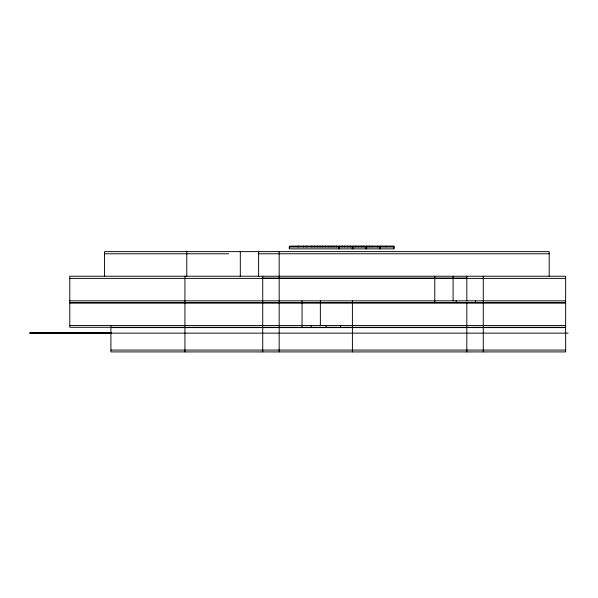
<?xml version="1.0" encoding="UTF-8"?>
<svg xmlns="http://www.w3.org/2000/svg" width="598" height="598" viewBox="0 0 598 598"><rect width="100%" height="100%" fill="white"/><g stroke="black" fill="none" stroke-linecap="round" stroke-linejoin="round"><path stroke-width="0.9" d="M394.127 247.011L289.215 247.011L289.215 248.858L394.127 248.858L394.127 246.084L289.858 246.084L289.858 247.011M104.538 253.776L228.615 253.776M258.157 253.776L549.196 253.776M261.812 278.077L466.821 278.077M69.779 278.391L565.648 278.391M69.779 300.846L565.648 300.846M69.779 302.693L565.648 302.693M69.779 302.999L565.648 302.999M69.779 325.454L565.648 325.454M565.648 327.3L69.779 327.3L69.779 276.231L565.648 276.231L565.648 351.916L110.907 351.916L110.907 325.454M110.907 327.607L565.648 327.607M111.153 332.533L29.9 332.533L29.9 333.452L111.153 333.452M29.9 333.146L568.1 333.146M110.907 350.069L565.648 350.069M549.196 276.231L549.196 251.623L104.538 251.623L104.538 276.231M483.266 276.231L483.266 351.916M475.462 300.846L475.462 302.693M466.821 276.231L466.821 300.846M466.821 302.999L466.821 351.916M456.192 300.846L456.192 302.693M453.09 276.231L453.09 300.846M434.783 276.231L434.783 302.693M393.484 247.011L393.484 248.858M385.897 246.084L385.897 247.011M380.395 246.084L380.395 248.858M379.752 247.011L379.752 248.858M377.674 246.084L377.674 247.011M372.173 246.084L372.173 247.011M369.452 246.084L369.452 247.011M366.664 246.084L366.664 248.858M366.021 247.011L366.021 248.858M363.943 246.084L363.943 247.011M361.229 246.084L361.229 247.011M358.441 246.084L358.441 247.011M355.72 246.084L355.72 247.011M352.932 246.084L352.932 248.858M352.401 300.846L352.401 351.916M352.297 247.011L352.297 248.858M350.219 246.084L350.219 247.011M347.498 246.084L347.498 247.011M344.71 246.084L344.777 247.011M341.989 246.084L341.989 247.011M340.568 325.454L340.568 327.3M339.208 246.084L339.208 248.858M338.565 247.011L338.565 248.858M336.487 246.084L336.487 247.011M333.766 246.084L333.766 247.011M331.045 246.084L330.978 247.011M328.265 246.084L328.265 247.011M326.112 325.454L326.112 327.3M325.544 246.084L325.544 247.011M322.756 246.084L322.756 247.011M320.364 300.846L320.364 325.454M320.035 246.084L320.035 247.011M317.321 246.084L317.321 247.011M314.533 246.084L314.533 247.011M311.812 246.084L311.812 247.011M311.214 325.454L311.214 327.3M306.303 246.084L306.303 247.011M303.59 246.084L303.59 247.011M302.057 300.846L302.057 327.3M298.081 246.084L298.081 247.011M279.176 251.623L279.176 351.916M262.731 276.231L262.731 351.916M258.613 251.623L258.613 276.702M240.306 251.623L240.306 276.702M186.785 251.623L186.785 276.231M184.924 276.231L184.924 351.916M61.751 332.533L61.751 333.452"/></g></svg>
